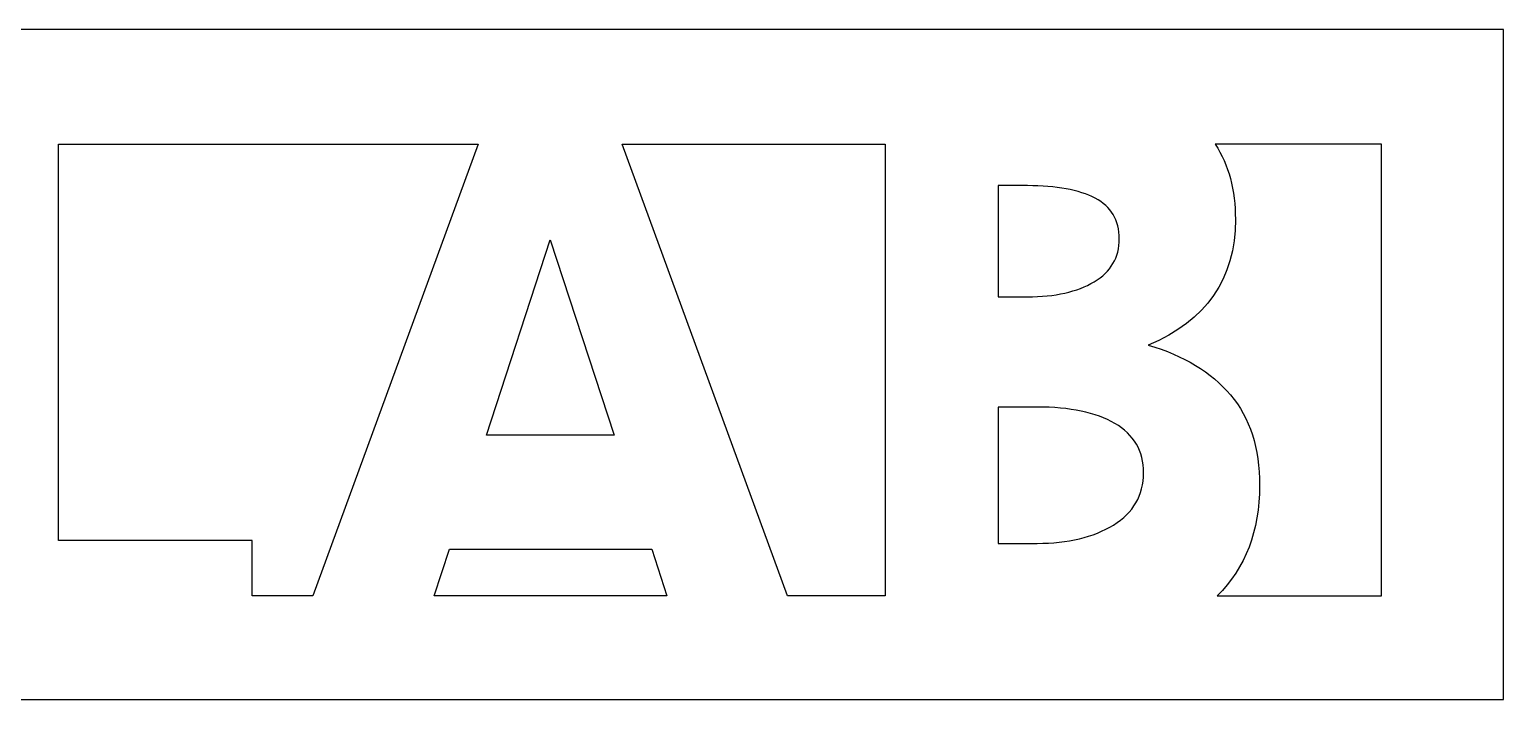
# Model space of a CAD drawing. Extents: x 0 to 338, y -185 to -55.
# Drawn here: x 255.9 to 337.4, y -185.5 to -148.3 of the extents above; entities that cross this region are included whole.
import ezdxf

# ---------------------------------------------------------------- set-up
doc = ezdxf.new("R2010")
doc.units = 0
doc.layers.add('CALQUE_1', color=7, linetype='CONTINUOUS')

msp = doc.modelspace()

# ---------------------------------------------------------------- linework, layer by layer
at = {"layer": 'CALQUE_1', "color": 250}
for points in [[(0, -148.343), (0, -185.461), (337.44, -185.461), (337.44, -148.343), (0, -148.343)], [(257.471, -176.65), (257.471, -154.706), (280.693, -154.706), (271.547, -179.719), (268.183, -179.719), (268.183, -176.65), (257.471, -176.65)], [(303.212, -179.719), (297.813, -179.719), (288.667, -154.706), (303.212, -154.706), (303.212, -179.719)], [(288.215, -170.812), (281.145, -170.812), (284.68, -159.992), (288.215, -170.812)], [(279.11, -177.132), (290.304, -177.132), (291.139, -179.719), (278.254, -179.719), (279.11, -177.132)]]:
    msp.add_lwpolyline(points, dxfattribs=at)
for points, knots in [([(330.691, -179.719), (330.691, -179.719), (321.598, -179.719), (321.598, -179.719), (323.158, -178.155), (323.941, -176.116), (323.941, -173.597), (323.941, -171.527), (323.405, -169.857), (322.334, -168.589), (321.262, -167.322), (319.744, -166.402), (317.781, -165.831), (320.995, -164.474), (322.601, -162.153), (322.601, -158.868), (322.601, -157.235), (322.229, -155.848), (321.485, -154.706), (321.485, -154.706), (330.691, -154.706), (330.691, -154.706), (330.691, -154.706), (330.691, -179.719), (330.691, -179.719)], [0, 0, 0, 0, 1, 1, 1, 2, 2, 2, 3, 3, 3, 4, 4, 4, 5, 5, 5, 6, 6, 6, 7, 7, 7, 8, 8, 8, 8]), ([(309.479, -163.152), (309.479, -163.152), (309.479, -156.993), (309.479, -156.993), (309.479, -156.993), (311.086, -156.993), (311.086, -156.993), (312.692, -156.993), (313.942, -157.226), (314.835, -157.689), (315.727, -158.154), (316.174, -158.903), (316.174, -159.939), (316.174, -160.975), (315.709, -161.769), (314.782, -162.322), (313.852, -162.876), (312.621, -163.152), (311.086, -163.152), (311.086, -163.152), (309.479, -163.152), (309.479, -163.152)], [0, 0, 0, 0, 1, 1, 1, 2, 2, 2, 3, 3, 3, 4, 4, 4, 5, 5, 5, 6, 6, 6, 7, 7, 7, 7]), ([(315.853, -175.793), (314.745, -176.472), (313.335, -176.811), (311.621, -176.811), (311.621, -176.811), (309.479, -176.811), (309.479, -176.811), (309.479, -176.811), (309.479, -169.259), (309.479, -169.259), (309.479, -169.259), (311.621, -169.259), (311.621, -169.259), (313.442, -169.259), (314.879, -169.562), (315.933, -170.169), (316.986, -170.777), (317.513, -171.687), (317.513, -172.901), (317.513, -174.151), (316.959, -175.115), (315.853, -175.793)], [0, 0, 0, 0, 1, 1, 1, 2, 2, 2, 3, 3, 3, 4, 4, 4, 5, 5, 5, 6, 6, 6, 7, 7, 7, 7])]:
    msp.add_open_spline(points, degree=3, knots=knots, dxfattribs=at)

doc.saveas('drawing.dxf')
